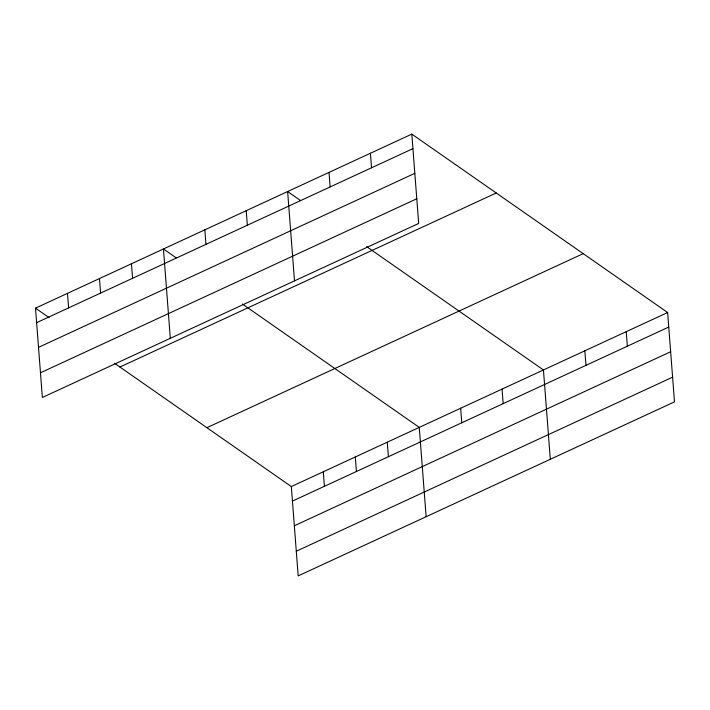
<?xml version="1.0" encoding="UTF-8"?>
<svg xmlns="http://www.w3.org/2000/svg" width="710" height="710" viewBox="0 0 710 710"><rect width="100%" height="100%" fill="white"/><g stroke="black" fill="none" stroke-linecap="round" stroke-linejoin="round"><path stroke-width="1.06" d="M411.809 134.11L418.678 223.437L42.369 397.476L35.5 308.149L411.809 134.11L667.631 312.524L674.5 401.851L298.191 575.89L291.322 486.563L114.47 363.227M36.618 322.677L412.927 148.647M38.517 347.359L414.826 173.329M40.47 372.794L416.779 198.756M119.919 367.026L496.228 192.987M206.903 427.686L583.203 253.648M291.322 486.563L667.631 312.524M292.44 501.091L668.749 327.061M294.339 525.773L670.648 351.743M296.292 551.208L672.601 377.17M300.33 200.406L287.63 191.54L294.499 280.867M366.6 246.618L543.443 369.954L550.321 459.281M176.151 257.836L163.442 248.97L170.32 338.306M242.421 304.049L419.264 427.385L426.133 516.72M35.5 308.149L49.114 317.645M626.229 331.668L627.347 346.205M584.836 350.811L585.954 365.348M502.05 389.098L503.168 403.635M460.657 408.241L461.775 422.778M370.416 153.254L371.534 167.791M387.278 442.179L388.397 456.716M355.293 456.974L356.411 471.511M329.023 172.397L330.141 186.934M323.307 471.768L324.426 486.297M246.228 210.684L247.346 225.221M204.835 229.827L205.953 244.364M131.457 263.765L132.575 278.302M99.471 278.56L100.589 293.097M67.486 293.354L68.604 307.883"/></g></svg>
